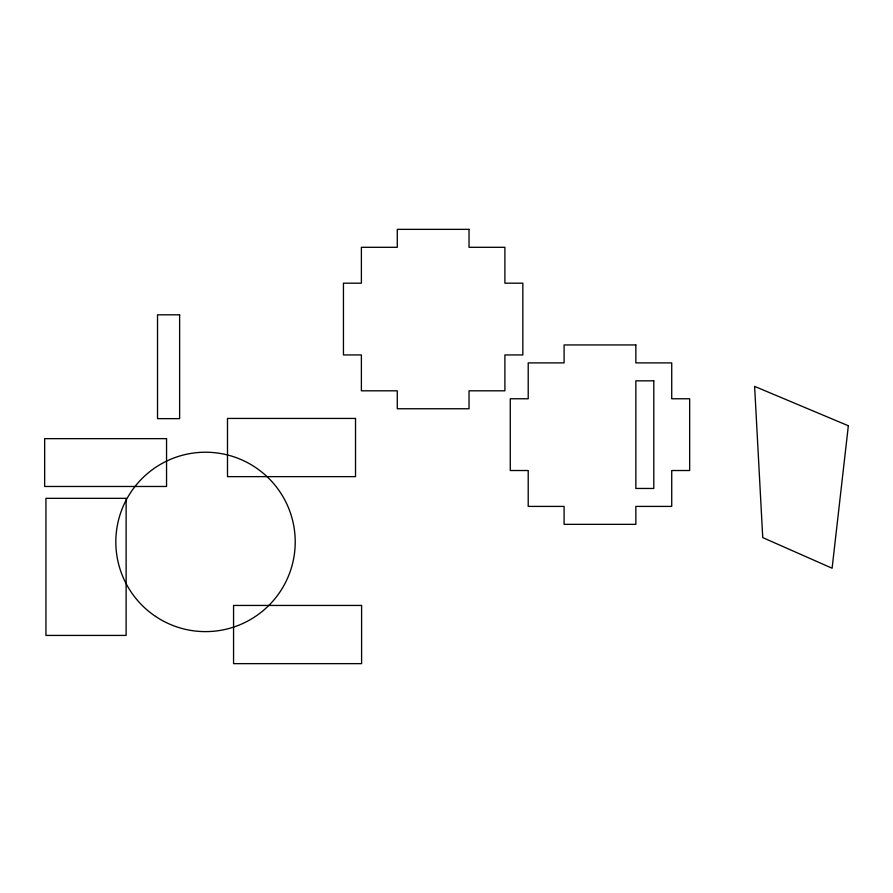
<?xml version="1.0" encoding="UTF-8"?>
<svg xmlns="http://www.w3.org/2000/svg" width="893" height="893" viewBox="0 0 893 893"><rect width="100%" height="100%" fill="white"/><g stroke="black" fill="none" stroke-linecap="round" stroke-linejoin="round"><path stroke-width="1.34" d="M848.35 425.76L832.109 568.227L762.745 537.608L754.618 386.39L848.35 425.76M469.026 229.356L397.273 229.356L397.273 247.294L361.386 247.294L361.386 283.181L343.448 283.181L343.448 354.934L361.386 354.934L361.386 390.81L397.273 390.81L397.273 408.76L469.026 408.76L469.026 390.81L504.902 390.81L504.902 354.934L522.84 354.934L522.84 283.181L504.902 283.181L504.902 247.294L469.026 247.294L469.026 229.356M179.627 314.816L157.525 314.816L157.525 418.638L179.627 418.638L179.627 314.816M635.849 344.944L564.097 344.944L564.097 362.893L528.209 362.893L528.209 398.769L510.271 398.769L510.271 470.522L528.209 470.522L528.209 506.409L564.097 506.409L564.097 524.347L635.849 524.347L635.849 506.409L671.726 506.409L671.726 470.522L689.664 470.522L689.664 398.769L671.726 398.769L671.726 362.893L635.849 362.893L635.849 344.944M653.788 380.831L635.849 380.831L635.849 488.46L653.788 488.46L653.788 380.831M355.526 418.437L227.492 418.437L227.492 476.639L355.526 476.639L355.526 418.437M166.544 438.642L44.65 438.642L44.65 486.473L166.544 486.473L166.544 438.642M126.125 498.327L45.945 498.327L45.945 635.425L126.125 635.425L126.125 498.327M361.598 605.443L233.564 605.443L233.564 663.644L361.598 663.644L361.598 605.443M155.538 616.404A89.702 89.702 0 0 0 295.014 547.967A89.702 89.702 0 0 0 166.009 461.391A89.702 89.702 0 0 0 155.538 616.404"/></g></svg>
